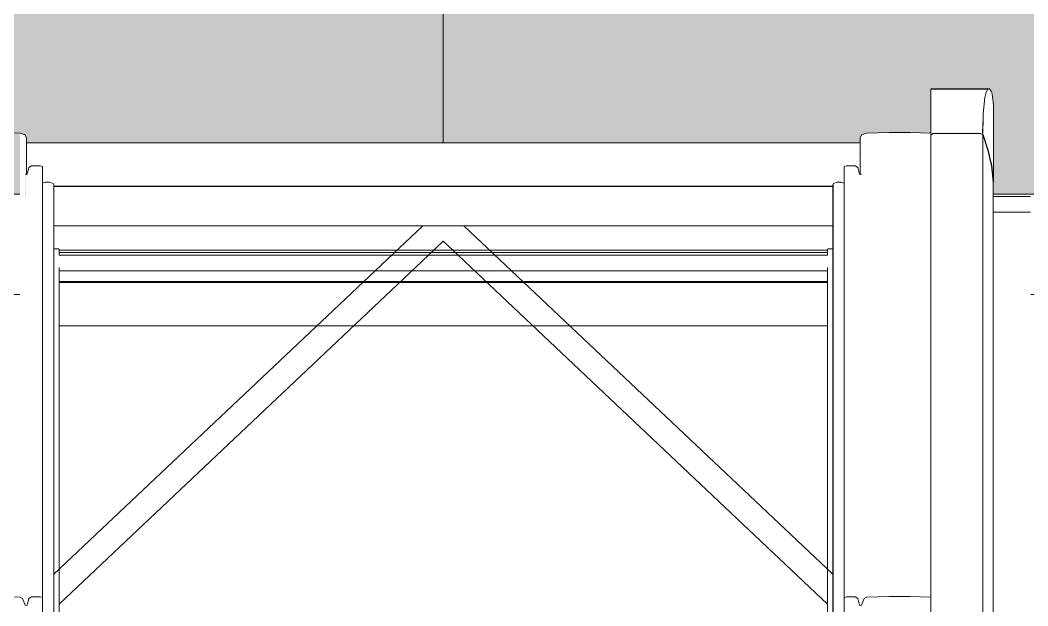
# Model space of a CAD drawing. Header units: metres. Extents: x -3 to 171, y -23 to 41.
# Drawn here: x 13.374 to 14.154, y -2.516 to -2.063 of the extents above; entities that cross this region are included whole.
import ezdxf

# ---------------------------------------------------------------- set-up
doc = ezdxf.new("R2010")
doc.units = ezdxf.units.M
doc.header["$MEASUREMENT"] = 0
doc.set_wipeout_variables(frame=1)
doc.linetypes.add('Punkt 1_1', pattern=[0.075, 0.025, -0.05])
doc.linetypes.add('Wipeout_Contour', pattern=[1, 0, -1])
for name, color, linetype in [('6._Dach PP STG1_1_325 Dachfenster', 7, 'Continuous'), ('6._Dach PP STG1_1_330 Dachaufbau', 7, 'Continuous'), ('6._Dach PP STG1_1_950 Polierplan Bemaßung', 7, 'Continuous')]:
    doc.layers.add(name, color=color, linetype=linetype)

msp = doc.modelspace()

# ---------------------------------------------------------------- hatches: boundary and pattern name
at = {"layer": '6._Dach PP STG1_1_330 Dachaufbau', "linetype": 'Continuous', "lineweight": 0, "true_color": 0x000000}
h = msp.add_hatch(color=18, dxfattribs=at)
h.paths.add_polyline_path([(18.84003, -4.5), (18.83988, -4.54333), (18.83969, -4.6), (18.97043, -4.6), (18.98599, 0.07), (17.955, 0.07), (17.955, -0.77152), (16.205, -0.77152), (16.205, 0.07), (15.195, 0.07), (15.195, -0.4), (15.505, -0.4), (15.505, -0.73528), (12.655, -0.73528), (12.655, -4.5)])
h.paths.add_polyline_path([(17.93, -3.79873), (16.23, -3.79873), (16.23, -2.1975), (17.93, -2.1975)], flags=0)
h.paths.add_polyline_path([(14.99185, -2.1975), (14.99185, -3.79873), (13.29185, -3.79873), (13.29185, -2.1975)], flags=0)

# ---------------------------------------------------------------- linework, layer by layer
at = {"layer": '6._Dach PP STG1_1_325 Dachfenster', "color": 7, "linetype": 'Continuous', "lineweight": 13, "ltscale": 1000}
msp.add_line((13.70185, -1.28276), (13.70185, -3.21337), dxfattribs=at)
at = {"layer": '6._Dach PP STG1_1_325 Dachfenster', "color": 7, "linetype": 'Continuous', "lineweight": 13, "ltscale": 1000, "true_color": 0xf4f4f4, "flags": 128}
for points in [[(13.99915, -2.31926), (13.40455, -2.31926)], [(13.40455, -2.3636), (13.99915, -2.3636)]]:
    msp.add_lwpolyline(points, dxfattribs=at)
at = {"layer": '6._Dach PP STG1_1_950 Polierplan Bemaßung', "color": 3, "linetype": 'Punkt 1_1', "lineweight": 0, "ltscale": 1000}
msp.add_line((2.05285, -2.1975), (22.9775, -2.1975), dxfattribs=at)

# ---------------------------------------------------------------- next in the draw order: wipeouts: each hides what was drawn before it
at = {"color": 254, "linetype": 'Wipeout_Contour', "lineweight": 0, "ltscale": 54.605026}
msp.add_wipeout([(13.38975, -2.50919), (13.38975, -2.69331), (13.39165, -2.69331), (13.39165, -2.50968)], dxfattribs=at).dxf.layer = '6._Dach PP STG1_1_325 Dachfenster'
at = {"color": 254, "linetype": 'Wipeout_Contour', "lineweight": 0, "ltscale": 57.04864}
msp.add_wipeout([(14.01205, -2.50968), (14.01205, -2.69331), (14.01395, -2.69331), (14.01395, -2.50919)], dxfattribs=at).dxf.layer = '6._Dach PP STG1_1_325 Dachfenster'
at = {"color": 254, "linetype": 'Wipeout_Contour', "lineweight": 0, "ltscale": 54.562535}
msp.add_wipeout([(13.37895, -2.51591), (13.37895, -2.69331), (13.37975, -2.69331), (13.37975, -2.51562)], dxfattribs=at).dxf.layer = '6._Dach PP STG1_1_325 Dachfenster'
at = {"color": 254, "linetype": 'Wipeout_Contour', "lineweight": 0, "ltscale": 57.095247}
msp.add_wipeout([(14.02395, -2.51562), (14.02395, -2.69331), (14.02475, -2.69331), (14.02475, -2.51591)], dxfattribs=at).dxf.layer = '6._Dach PP STG1_1_325 Dachfenster'
at = {"color": 254, "linetype": 'Wipeout_Contour', "lineweight": 0, "ltscale": 57.309891}
msp.add_wipeout([(13.29185, -2.22224), (14.99185, -2.22224), (14.99185, -2.1975), (13.29185, -2.1975)], dxfattribs=at).dxf.layer = '6._Dach PP STG1_1_330 Dachaufbau'
at = {"color": 254, "linetype": 'Wipeout_Contour', "lineweight": 0, "ltscale": 57.345708}
msp.add_wipeout([(13.29185, -2.27528), (14.99185, -2.27528), (14.99185, -2.2576), (13.29185, -2.2576)], dxfattribs=at).dxf.layer = '6._Dach PP STG1_1_330 Dachaufbau'

# ---------------------------------------------------------------- next in the draw order: linework, layer by layer
at = {"layer": '6._Dach PP STG1_1_325 Dachfenster', "color": 7, "linetype": 'Continuous', "lineweight": 13, "ltscale": 1000, "true_color": 0xf4f4f4, "flags": 128}
msp.add_lwpolyline([(14.12735, -2.19932), (14.15635, -2.19932)], dxfattribs=at)
at = {"layer": '6._Dach PP STG1_1_330 Dachaufbau', "color": 7, "linetype": 'Continuous', "lineweight": 18, "ltscale": 1000, "flags": 128}
for points in [[(14.99185, -2.1975), (13.29185, -2.1975)], [(13.29185, -2.27528), (14.99185, -2.27528)]]:
    msp.add_lwpolyline(points, dxfattribs=at)

# ---------------------------------------------------------------- next in the draw order: wipeouts: each hides what was drawn before it
at = {"color": 254, "linetype": 'Wipeout_Contour', "lineweight": 0, "ltscale": 83.326592}
msp.add_wipeout([(14.00335, -2.21235), (13.40035, -2.21235), (13.40035, -2.2132), (13.40045, -2.21425), (14.00325, -2.21425), (14.00325, -2.21347)], dxfattribs=at).dxf.layer = '6._Dach PP STG1_1_325 Dachfenster'
at = {"color": 254, "linetype": 'Wipeout_Contour', "lineweight": 0, "ltscale": 54.557332}
msp.add_wipeout([(13.37615, -2.51053), (13.37615, -2.69331), (13.37815, -2.69331), (13.37815, -2.51569)], dxfattribs=at).dxf.layer = '6._Dach PP STG1_1_325 Dachfenster'
at = {"color": 254, "linetype": 'Wipeout_Contour', "lineweight": 0, "ltscale": 57.098329}
msp.add_wipeout([(14.02475, -2.51591), (14.02475, -2.69331), (14.02555, -2.69331), (14.02555, -2.51569)], dxfattribs=at).dxf.layer = '6._Dach PP STG1_1_325 Dachfenster'
at = {"color": 254, "linetype": 'Wipeout_Contour', "lineweight": 0, "ltscale": 57.328997}
msp.add_wipeout([(13.29185, -2.2576), (14.99185, -2.2576), (14.99185, -2.22224), (13.29185, -2.22224)], dxfattribs=at).dxf.layer = '6._Dach PP STG1_1_330 Dachaufbau'

# ---------------------------------------------------------------- next in the draw order: wipeouts: each hides what was drawn before it
at = {"color": 254, "linetype": 'Wipeout_Contour', "lineweight": 0, "ltscale": 55.55074}
msp.add_wipeout([(13.40035, -2.20216), (14.00335, -2.20216), (14.00335, -2.19156), (13.40035, -2.19156)], dxfattribs=at).dxf.layer = '6._Dach PP STG1_1_325 Dachfenster'
at = {"color": 254, "linetype": 'Wipeout_Contour', "lineweight": 0, "ltscale": 55.565899}
msp.add_wipeout([(14.00325, -2.21934), (13.40045, -2.21934), (13.40045, -2.2221), (14.00325, -2.2221)], dxfattribs=at).dxf.layer = '6._Dach PP STG1_1_325 Dachfenster'
at = {"color": 254, "linetype": 'Wipeout_Contour', "lineweight": 0, "ltscale": 131.833196}
msp.add_wipeout([(14.12735, -2.22338), (14.12735, -2.75824), (14.12755, -2.76012), (14.12815, -2.76329), (14.12945, -2.77719), (14.12945, -2.79316), (14.12948, -2.84047), (14.14185, -2.84047), (14.14185, -2.22338)], dxfattribs=at).dxf.layer = '6._Dach PP STG1_1_325 Dachfenster'
at = {"color": 254, "linetype": 'Wipeout_Contour', "lineweight": 0, "ltscale": 57.106828}
msp.add_wipeout([(14.02555, -2.51569), (14.02555, -2.69331), (14.02755, -2.69331), (14.02755, -2.51053)], dxfattribs=at).dxf.layer = '6._Dach PP STG1_1_325 Dachfenster'
at = {"color": 254, "linetype": 'Wipeout_Contour', "lineweight": 0, "ltscale": 54.559364}
msp.add_wipeout([(13.37815, -2.51569), (13.37815, -2.69331), (13.37895, -2.69331), (13.37895, -2.51591)], dxfattribs=at).dxf.layer = '6._Dach PP STG1_1_325 Dachfenster'

# ---------------------------------------------------------------- next in the draw order: wipeouts: each hides what was drawn before it
at = {"color": 254, "linetype": 'Wipeout_Contour', "lineweight": 0, "ltscale": 72.007707}
msp.add_wipeout([(14.12735, -2.21296), (14.12735, -2.22338), (14.14185, -2.22338), (14.14185, -2.21147), (14.12735, -2.21148)], dxfattribs=at).dxf.layer = '6._Dach PP STG1_1_325 Dachfenster'
at = {"color": 254, "linetype": 'Wipeout_Contour', "lineweight": 0, "ltscale": 55.562609}
msp.add_wipeout([(13.40045, -2.21531), (13.40045, -2.21595), (14.00325, -2.21595), (14.00325, -2.21531)], dxfattribs=at).dxf.layer = '6._Dach PP STG1_1_325 Dachfenster'
at = {"color": 254, "linetype": 'Wipeout_Contour', "lineweight": 0, "ltscale": 54.569706}
msp.add_wipeout([(13.37975, -2.51562), (13.37975, -2.69331), (13.38105, -2.69331), (13.38105, -2.51046)], dxfattribs=at).dxf.layer = '6._Dach PP STG1_1_325 Dachfenster'
at = {"color": 254, "linetype": 'Wipeout_Contour', "lineweight": 0, "ltscale": 57.094332}
msp.add_wipeout([(14.02265, -2.51046), (14.02265, -2.69331), (14.02395, -2.69331), (14.02395, -2.51562)], dxfattribs=at).dxf.layer = '6._Dach PP STG1_1_325 Dachfenster'

# ---------------------------------------------------------------- next in the draw order: wipeouts: each hides what was drawn before it
at = {"color": 254, "linetype": 'Wipeout_Contour', "lineweight": 0, "ltscale": 55.56207}
msp.add_wipeout([(13.40045, -2.21425), (13.40045, -2.21531), (14.00325, -2.21531), (14.00325, -2.21425)], dxfattribs=at).dxf.layer = '6._Dach PP STG1_1_325 Dachfenster'
at = {"color": 254, "linetype": 'Wipeout_Contour', "lineweight": 0, "ltscale": 128.122703}
msp.add_wipeout([(14.14185, -2.22338), (14.14185, -2.84047), (14.15423, -2.84047), (14.15425, -2.79316), (14.15425, -2.77719), (14.15555, -2.76329), (14.15615, -2.76014), (14.15635, -2.75824), (14.15635, -2.22338)], dxfattribs=at).dxf.layer = '6._Dach PP STG1_1_325 Dachfenster'
at = {"color": 254, "linetype": 'Wipeout_Contour', "lineweight": 0, "ltscale": 54.545108}
msp.add_wipeout([(13.37435, -2.50947), (13.37435, -2.69331), (13.37615, -2.69331), (13.37615, -2.51053)], dxfattribs=at).dxf.layer = '6._Dach PP STG1_1_325 Dachfenster'
at = {"color": 254, "linetype": 'Wipeout_Contour', "lineweight": 0, "ltscale": 54.572037}
msp.add_wipeout([(13.38105, -2.51046), (13.38105, -2.69331), (13.38315, -2.69331), (13.38315, -2.50919)], dxfattribs=at).dxf.layer = '6._Dach PP STG1_1_325 Dachfenster'
at = {"color": 254, "linetype": 'Wipeout_Contour', "lineweight": 0, "ltscale": 57.083255}
msp.add_wipeout([(14.02055, -2.50919), (14.02055, -2.69331), (14.02265, -2.69331), (14.02265, -2.51046)], dxfattribs=at).dxf.layer = '6._Dach PP STG1_1_325 Dachfenster'
at = {"color": 254, "linetype": 'Wipeout_Contour', "lineweight": 0, "ltscale": 57.109992}
msp.add_wipeout([(14.02755, -2.51053), (14.02755, -2.69331), (14.02935, -2.69331), (14.02935, -2.50947)], dxfattribs=at).dxf.layer = '6._Dach PP STG1_1_325 Dachfenster'

# ---------------------------------------------------------------- next in the draw order: wipeouts: each hides what was drawn before it
at = {"color": 254, "linetype": 'Wipeout_Contour', "lineweight": 0, "ltscale": 55.558407}
msp.add_wipeout([(13.40035, -2.2115), (14.00335, -2.2115), (14.00335, -2.20648), (13.40035, -2.20648)], dxfattribs=at).dxf.layer = '6._Dach PP STG1_1_325 Dachfenster'
at = {"color": 254, "linetype": 'Wipeout_Contour', "lineweight": 0, "ltscale": 71.102091}
msp.add_wipeout([(14.15635, -2.21148), (14.14185, -2.21147), (14.14185, -2.22338), (14.15635, -2.22338), (14.15635, -2.21296)], dxfattribs=at).dxf.layer = '6._Dach PP STG1_1_325 Dachfenster'
at = {"color": 254, "linetype": 'Wipeout_Contour', "lineweight": 0, "ltscale": 55.564149}
msp.add_wipeout([(13.40045, -2.21666), (13.40045, -2.21934), (14.00325, -2.21934), (14.00325, -2.21666)], dxfattribs=at).dxf.layer = '6._Dach PP STG1_1_325 Dachfenster'
at = {"color": 254, "linetype": 'Wipeout_Contour', "lineweight": 0, "ltscale": 54.587891}
msp.add_wipeout([(13.38975, -2.50919), (13.38315, -2.50919), (13.38315, -2.69331), (13.38975, -2.69331)], dxfattribs=at).dxf.layer = '6._Dach PP STG1_1_325 Dachfenster'
at = {"color": 254, "linetype": 'Wipeout_Contour', "lineweight": 0, "ltscale": 57.064933}
msp.add_wipeout([(14.01395, -2.69331), (14.02055, -2.69331), (14.02055, -2.50919), (14.01395, -2.50919)], dxfattribs=at).dxf.layer = '6._Dach PP STG1_1_325 Dachfenster'
at = {"color": 254, "linetype": 'Wipeout_Contour', "lineweight": 0, "ltscale": 57.14765}
msp.add_wipeout([(14.02935, -2.50947), (14.02935, -2.69331), (14.04695, -2.69331), (14.04695, -2.50891)], dxfattribs=at).dxf.layer = '6._Dach PP STG1_1_325 Dachfenster'

# ---------------------------------------------------------------- next in the draw order: wipeouts: each hides what was drawn before it
at = {"color": 254, "linetype": 'Wipeout_Contour', "lineweight": 0, "ltscale": 54.420881}
msp.add_wipeout([(13.38975, -2.1755), (13.38975, -2.50919), (13.39165, -2.50968), (13.39165, -2.176)], dxfattribs=at).dxf.layer = '6._Dach PP STG1_1_325 Dachfenster'
at = {"color": 254, "linetype": 'Wipeout_Contour', "lineweight": 0, "ltscale": 56.872592}
msp.add_wipeout([(14.01205, -2.176), (14.01205, -2.50968), (14.01395, -2.50919), (14.01395, -2.1755)], dxfattribs=at).dxf.layer = '6._Dach PP STG1_1_325 Dachfenster'
at = {"color": 254, "linetype": 'Wipeout_Contour', "lineweight": 0, "ltscale": 54.380833}
msp.add_wipeout([(13.37895, -2.18222), (13.37895, -2.51591), (13.37975, -2.51562), (13.37975, -2.18194)], dxfattribs=at).dxf.layer = '6._Dach PP STG1_1_325 Dachfenster'
at = {"color": 254, "linetype": 'Wipeout_Contour', "lineweight": 0, "ltscale": 56.921578}
msp.add_wipeout([(14.02475, -2.18222), (14.02395, -2.18194), (14.02395, -2.51562), (14.02475, -2.51591)], dxfattribs=at).dxf.layer = '6._Dach PP STG1_1_325 Dachfenster'
at = {"color": 254, "linetype": 'Wipeout_Contour', "lineweight": 0, "ltscale": 55.555417}
msp.add_wipeout([(13.40035, -2.20216), (13.40035, -2.20648), (14.00335, -2.20648), (14.00335, -2.20216)], dxfattribs=at).dxf.layer = '6._Dach PP STG1_1_325 Dachfenster'
at = {"color": 254, "linetype": 'Wipeout_Contour', "lineweight": 0, "ltscale": 55.563041}
msp.add_wipeout([(13.40045, -2.21595), (13.40045, -2.21666), (14.00325, -2.21666), (14.00325, -2.21595)], dxfattribs=at).dxf.layer = '6._Dach PP STG1_1_325 Dachfenster'
at = {"color": 254, "linetype": 'Wipeout_Contour', "lineweight": 0, "ltscale": 57.21352}
msp.add_wipeout([(14.04695, -2.50891), (14.04695, -2.69331), (14.06315, -2.69331), (14.06315, -2.50891)], dxfattribs=at).dxf.layer = '6._Dach PP STG1_1_325 Dachfenster'

# ---------------------------------------------------------------- next in the draw order: wipeouts: each hides what was drawn before it
at = {"color": 254, "linetype": 'Wipeout_Contour', "lineweight": 0, "ltscale": 54.36954}
msp.add_wipeout([(13.37615, -2.51053), (13.37815, -2.51569), (13.37815, -2.18197), (13.37615, -2.17681)], dxfattribs=at).dxf.layer = '6._Dach PP STG1_1_325 Dachfenster'
at = {"color": 254, "linetype": 'Wipeout_Contour', "lineweight": 0, "ltscale": 56.927346}
msp.add_wipeout([(14.02755, -2.17681), (14.02555, -2.18197), (14.02555, -2.51569), (14.02755, -2.51053)], dxfattribs=at).dxf.layer = '6._Dach PP STG1_1_325 Dachfenster'
at = {"color": 254, "linetype": 'Wipeout_Contour', "lineweight": 0, "ltscale": 55.560236}
msp.add_wipeout([(13.40035, -2.21235), (14.00335, -2.21235), (14.00335, -2.2115), (13.40035, -2.2115)], dxfattribs=at).dxf.layer = '6._Dach PP STG1_1_325 Dachfenster'
at = {"color": 254, "linetype": 'Wipeout_Contour', "lineweight": 0, "ltscale": 71.207493}
msp.add_wipeout([(14.06315, -2.69331), (14.07905, -2.69331), (14.07905, -2.67954), (14.07905, -2.50942), (14.06315, -2.50891)], dxfattribs=at).dxf.layer = '6._Dach PP STG1_1_325 Dachfenster'

# ---------------------------------------------------------------- next in the draw order: wipeouts: each hides what was drawn before it
at = {"color": 254, "linetype": 'Wipeout_Contour', "lineweight": 0, "ltscale": 57.101636}
msp.add_wipeout([(14.06315, -2.50891), (14.07905, -2.50942), (14.07905, -2.1757), (14.06315, -2.17519)], dxfattribs=at).dxf.layer = '6._Dach PP STG1_1_325 Dachfenster'
at = {"color": 254, "linetype": 'Wipeout_Contour', "lineweight": 0, "ltscale": 68.109606}
msp.add_wipeout([(13.37825, -2.182), (13.37815, -2.51569), (13.37895, -2.51591), (13.37895, -2.18222), (13.37825, -2.18204)], dxfattribs=at).dxf.layer = '6._Dach PP STG1_1_325 Dachfenster'
at = {"color": 254, "linetype": 'Wipeout_Contour', "lineweight": 0, "ltscale": 56.924754}
msp.add_wipeout([(14.02475, -2.18222), (14.02475, -2.51591), (14.02555, -2.51569), (14.02555, -2.18197)], dxfattribs=at).dxf.layer = '6._Dach PP STG1_1_325 Dachfenster'

# ---------------------------------------------------------------- next in the draw order: wipeouts: each hides what was drawn before it
at = {"color": 254, "linetype": 'Wipeout_Contour', "lineweight": 0, "ltscale": 54.381947}
msp.add_wipeout([(13.37975, -2.18194), (13.37975, -2.51562), (13.38105, -2.51046), (13.38105, -2.17678)], dxfattribs=at).dxf.layer = '6._Dach PP STG1_1_325 Dachfenster'
at = {"color": 254, "linetype": 'Wipeout_Contour', "lineweight": 0, "ltscale": 56.914834}
msp.add_wipeout([(14.02395, -2.18194), (14.02265, -2.17678), (14.02265, -2.51046), (14.02395, -2.51562)], dxfattribs=at).dxf.layer = '6._Dach PP STG1_1_325 Dachfenster'

# ---------------------------------------------------------------- next in the draw order: linework, layer by layer
at = {"layer": '6._Dach PP STG1_1_325 Dachfenster', "color": 7, "linetype": 'Continuous', "lineweight": 13, "ltscale": 1000, "flags": 128}
for points in [[(13.37895, -2.51591), (13.37815, -2.51569)], [(13.37975, -2.51562), (13.37895, -2.51591)], [(14.02395, -2.51562), (14.02475, -2.51591)], [(14.02475, -2.51591), (14.02555, -2.51569)]]:
    msp.add_lwpolyline(points, dxfattribs=at)

# ---------------------------------------------------------------- next in the draw order: wipeouts: each hides what was drawn before it
at = {"color": 254, "linetype": 'Wipeout_Contour', "lineweight": 0, "ltscale": 54.360598}
msp.add_wipeout([(13.37435, -2.50947), (13.37615, -2.51053), (13.37615, -2.17681), (13.37435, -2.17575)], dxfattribs=at).dxf.layer = '6._Dach PP STG1_1_325 Dachfenster'
at = {"color": 254, "linetype": 'Wipeout_Contour', "lineweight": 0, "ltscale": 54.387367}
msp.add_wipeout([(13.38105, -2.17678), (13.38105, -2.51046), (13.38315, -2.50919), (13.38315, -2.1755)], dxfattribs=at).dxf.layer = '6._Dach PP STG1_1_325 Dachfenster'
at = {"color": 254, "linetype": 'Wipeout_Contour', "lineweight": 0, "ltscale": 56.889354}
msp.add_wipeout([(14.01395, -2.1755), (14.01395, -2.50919), (14.02055, -2.50919), (14.02055, -2.1755)], dxfattribs=at).dxf.layer = '6._Dach PP STG1_1_325 Dachfenster'
at = {"color": 254, "linetype": 'Wipeout_Contour', "lineweight": 0, "ltscale": 56.933723}
msp.add_wipeout([(14.02755, -2.51053), (14.02935, -2.50947), (14.02935, -2.17575), (14.02755, -2.17681)], dxfattribs=at).dxf.layer = '6._Dach PP STG1_1_325 Dachfenster'

# ---------------------------------------------------------------- next in the draw order: linework, layer by layer
at = {"layer": '6._Dach PP STG1_1_325 Dachfenster', "color": 7, "linetype": 'Continuous', "lineweight": 13, "ltscale": 1000, "flags": 128}
for points in [[(13.37435, -2.50947), (13.35675, -2.50891), (13.34055, -2.50891), (13.32465, -2.50942)], [(13.37615, -2.51053), (13.37435, -2.50947)], [(13.37815, -2.51569), (13.37615, -2.51053)]]:
    msp.add_lwpolyline(points, dxfattribs=at)

# ---------------------------------------------------------------- next in the draw order: wipeouts: each hides what was drawn before it
at = {"color": 254, "linetype": 'Wipeout_Contour', "lineweight": 0, "ltscale": 40.467286}
msp.add_wipeout([(13.37815, -2.1819), (13.37895, -2.18222), (13.37915, -2.15426)], dxfattribs=at).dxf.layer = '6._Dach PP STG1_1_325 Dachfenster'
at = {"color": 254, "linetype": 'Wipeout_Contour', "lineweight": 0, "ltscale": 54.404454}
msp.add_wipeout([(13.38975, -2.1755), (13.38315, -2.1755), (13.38315, -2.50919), (13.38975, -2.50919)], dxfattribs=at).dxf.layer = '6._Dach PP STG1_1_325 Dachfenster'
at = {"color": 254, "linetype": 'Wipeout_Contour', "lineweight": 0, "ltscale": 56.906653}
msp.add_wipeout([(14.02055, -2.50919), (14.02265, -2.51046), (14.02265, -2.17678), (14.02055, -2.1755)], dxfattribs=at).dxf.layer = '6._Dach PP STG1_1_325 Dachfenster'
at = {"color": 254, "linetype": 'Wipeout_Contour', "lineweight": 0, "ltscale": 56.971724}
msp.add_wipeout([(14.02935, -2.17575), (14.02935, -2.50947), (14.04695, -2.50891), (14.04695, -2.17519)], dxfattribs=at).dxf.layer = '6._Dach PP STG1_1_325 Dachfenster'

# ---------------------------------------------------------------- next in the draw order: linework, layer by layer
at = {"layer": '6._Dach PP STG1_1_325 Dachfenster', "color": 7, "linetype": 'Continuous', "lineweight": 13, "ltscale": 1000, "flags": 128}
for points in [[(13.38105, -2.51046), (13.37975, -2.51562)], [(13.38315, -2.50919), (13.38105, -2.51046)], [(14.02055, -2.50919), (14.02265, -2.51046)], [(14.02265, -2.51046), (14.02395, -2.51562)], [(14.02555, -2.51569), (14.02755, -2.51053)], [(14.02755, -2.51053), (14.02935, -2.50947)]]:
    msp.add_lwpolyline(points, dxfattribs=at)

# ---------------------------------------------------------------- next in the draw order: wipeouts: each hides what was drawn before it
at = {"color": 254, "linetype": 'Wipeout_Contour', "lineweight": 0, "ltscale": 53.891909}
msp.add_wipeout([(13.37615, -2.17681), (13.37815, -2.1819), (13.37915, -2.15426), (13.37815, -2.1515)], dxfattribs=at).dxf.layer = '6._Dach PP STG1_1_325 Dachfenster'
at = {"color": 254, "linetype": 'Wipeout_Contour', "lineweight": 0, "ltscale": 43.17475}
msp.add_wipeout([(14.02455, -2.18215), (14.02545, -2.18204), (14.02455, -2.15426)], dxfattribs=at).dxf.layer = '6._Dach PP STG1_1_325 Dachfenster'
at = {"color": 254, "linetype": 'Wipeout_Contour', "lineweight": 0, "ltscale": 57.038283}
msp.add_wipeout([(14.04695, -2.50891), (14.06315, -2.50891), (14.06315, -2.17519), (14.04695, -2.17519)], dxfattribs=at).dxf.layer = '6._Dach PP STG1_1_325 Dachfenster'

# ---------------------------------------------------------------- next in the draw order: wipeouts: each hides what was drawn before it
at = {"color": 254, "linetype": 'Wipeout_Contour', "lineweight": 0, "ltscale": 40.771446}
msp.add_wipeout([(13.37435, -2.17575), (13.37615, -2.17681), (13.37815, -2.1515)], dxfattribs=at).dxf.layer = '6._Dach PP STG1_1_325 Dachfenster'
at = {"color": 254, "linetype": 'Wipeout_Contour', "lineweight": 0, "ltscale": 57.114489}
msp.add_wipeout([(14.02455, -2.15426), (14.02555, -2.1819), (14.02755, -2.17681), (14.02556, -2.15159)], dxfattribs=at).dxf.layer = '6._Dach PP STG1_1_325 Dachfenster'

# ---------------------------------------------------------------- next in the draw order: wipeouts: each hides what was drawn before it
at = {"color": 254, "linetype": 'Wipeout_Contour', "lineweight": 0, "ltscale": 41.089746}
msp.add_wipeout([(13.37435, -2.15044), (13.37435, -2.17575), (13.37815, -2.1515)], dxfattribs=at).dxf.layer = '6._Dach PP STG1_1_325 Dachfenster'
at = {"color": 254, "linetype": 'Wipeout_Contour', "lineweight": 0, "ltscale": 42.655578}
msp.add_wipeout([(14.02555, -2.1515), (14.02755, -2.17681), (14.02935, -2.17575)], dxfattribs=at).dxf.layer = '6._Dach PP STG1_1_325 Dachfenster'

# ---------------------------------------------------------------- next in the draw order: linework, layer by layer
at = {"layer": '6._Dach PP STG1_1_325 Dachfenster', "color": 7, "linetype": 'Continuous', "lineweight": 13, "ltscale": 1000, "flags": 128}
msp.add_lwpolyline([(13.37815, -2.1515), (13.37435, -2.15044), (13.35675, -2.14987), (13.34055, -2.14987), (13.32465, -2.15039)], dxfattribs=at)

# ---------------------------------------------------------------- next in the draw order: wipeouts: each hides what was drawn before it
at = {"color": 254, "linetype": 'Wipeout_Contour', "lineweight": 0, "ltscale": 42.043318}
msp.add_wipeout([(14.02555, -2.1515), (14.02935, -2.17575), (14.02935, -2.15044)], dxfattribs=at).dxf.layer = '6._Dach PP STG1_1_325 Dachfenster'

# ---------------------------------------------------------------- next in the draw order: wipeouts: each hides what was drawn before it
at = {"color": 254, "linetype": 'Wipeout_Contour', "lineweight": 0, "ltscale": 56.849141}
msp.add_wipeout([(14.02935, -2.17575), (14.04695, -2.17519), (14.04695, -2.14987), (14.02935, -2.15044)], dxfattribs=at).dxf.layer = '6._Dach PP STG1_1_325 Dachfenster'
at = {"color": 254, "linetype": 'Wipeout_Contour', "lineweight": 0, "ltscale": 41.395188}
msp.add_wipeout([(14.02455, -2.15783), (13.37915, -2.15783), (14.02455, -2.1579)], dxfattribs=at).dxf.layer = '6._Dach PP STG1_1_325 Dachfenster'

# ---------------------------------------------------------------- next in the draw order: wipeouts: each hides what was drawn before it
at = {"color": 254, "linetype": 'Wipeout_Contour', "lineweight": 0, "ltscale": 56.91743}
msp.add_wipeout([(14.06315, -2.14987), (14.04695, -2.14987), (14.04695, -2.17519), (14.06315, -2.17519)], dxfattribs=at).dxf.layer = '6._Dach PP STG1_1_325 Dachfenster'
at = {"color": 254, "linetype": 'Wipeout_Contour', "lineweight": 0, "ltscale": 55.53045}
msp.add_wipeout([(13.37915, -2.1579), (13.37915, -2.16985), (14.02455, -2.16985), (14.02455, -2.1579)], dxfattribs=at).dxf.layer = '6._Dach PP STG1_1_325 Dachfenster'

# ---------------------------------------------------------------- next in the draw order: linework, layer by layer
at = {"layer": '6._Dach PP STG1_1_325 Dachfenster', "color": 7, "linetype": 'Continuous', "lineweight": 13, "ltscale": 1000, "flags": 128}
for points in [[(13.37915, -2.15426), (13.37815, -2.1515)], [(14.02455, -2.15426), (14.02555, -2.1515)], [(13.37915, -2.15783), (14.02455, -2.15783)]]:
    msp.add_lwpolyline(points, dxfattribs=at)

# ---------------------------------------------------------------- next in the draw order: wipeouts: each hides what was drawn before it
at = {"color": 254, "linetype": 'Wipeout_Contour', "lineweight": 0, "ltscale": 56.979864}
msp.add_wipeout([(14.06315, -2.17519), (14.07905, -2.1757), (14.07905, -2.15039), (14.06315, -2.14987)], dxfattribs=at).dxf.layer = '6._Dach PP STG1_1_325 Dachfenster'
at = {"color": 254, "linetype": 'Wipeout_Contour', "lineweight": 0, "ltscale": 222.153629}
msp.add_wipeout([(14.02455, -2.16985), (13.37915, -2.16985), (13.37915, -2.18215), (13.37975, -2.18194), (13.38105, -2.17678), (13.38315, -2.1755), (13.38975, -2.1755), (13.39165, -2.176), (13.39165, -2.18441), (14.01205, -2.18441), (14.01205, -2.176), (14.01395, -2.1755), (14.02055, -2.1755), (14.02265, -2.17678), (14.02395, -2.18194), (14.02455, -2.18215)], dxfattribs=at).dxf.layer = '6._Dach PP STG1_1_325 Dachfenster'

# ---------------------------------------------------------------- next in the draw order: linework, layer by layer
at = {"layer": '6._Dach PP STG1_1_325 Dachfenster', "color": 7, "linetype": 'Continuous', "lineweight": 13, "ltscale": 1000, "flags": 128}
for points in [[(13.37915, -2.18215), (13.37915, -2.15426)], [(14.02455, -2.18215), (14.02455, -2.15426)], [(13.38105, -2.17678), (13.38315, -2.1755)], [(13.38315, -2.1755), (13.38975, -2.1755), (13.39165, -2.176)], [(14.01205, -2.176), (14.01395, -2.1755), (14.02055, -2.1755)], [(14.02055, -2.1755), (14.02265, -2.17678)], [(13.37825, -2.18204), (13.37895, -2.18222)], [(13.37895, -2.18222), (13.37975, -2.18194)], [(13.37975, -2.18194), (13.38105, -2.17678)], [(14.02265, -2.17678), (14.02395, -2.18194)], [(14.02395, -2.18194), (14.02475, -2.18222)], [(14.02475, -2.18222), (14.02545, -2.18204)]]:
    msp.add_lwpolyline(points, dxfattribs=at)

# ---------------------------------------------------------------- next in the draw order: wipeouts: each hides what was drawn before it
at = {"color": 254, "linetype": 'Wipeout_Contour', "lineweight": 0, "ltscale": 168.85991}
msp.add_wipeout([(14.07905, -2.15046), (14.07905, -2.15186), (14.08075, -2.15061), (14.11755, -2.15061), (14.11935, -2.15157), (14.12335, -2.16352), (14.12605, -2.17569), (14.12735, -2.18793), (14.12625, -2.17569), (14.12355, -2.16352), (14.11955, -2.15157), (14.11913, -2.15046)], dxfattribs=at).dxf.layer = '6._Dach PP STG1_1_325 Dachfenster'
at = {"color": 254, "linetype": 'Wipeout_Contour', "lineweight": 0, "ltscale": 194.568205}
msp.add_wipeout([(13.39165, -2.18441), (13.39165, -2.18898), (13.39405, -2.18816), (13.39715, -2.18823), (13.39995, -2.18936), (13.40045, -2.19021), (13.40045, -2.19134), (14.00325, -2.19134), (14.00325, -2.19021), (14.00375, -2.18936), (14.00655, -2.18823), (14.00965, -2.18816), (14.01205, -2.18898), (14.01205, -2.18441)], dxfattribs=at).dxf.layer = '6._Dach PP STG1_1_325 Dachfenster'

# ---------------------------------------------------------------- next in the draw order: wipeouts: each hides what was drawn before it
at = {"color": 254, "linetype": 'Wipeout_Contour', "lineweight": 0, "ltscale": 85.369702}
msp.add_wipeout([(14.12355, -2.16352), (14.12625, -2.17569), (14.12625, -2.11886), (14.12586, -2.11774), (14.12455, -2.11589), (14.12355, -2.11619)], dxfattribs=at).dxf.layer = '6._Dach PP STG1_1_325 Dachfenster'
at = {"color": 254, "linetype": 'Wipeout_Contour', "lineweight": 0, "ltscale": 54.529072}
msp.add_wipeout([(13.39715, -2.69331), (13.39995, -2.69331), (13.39995, -2.18936), (13.39715, -2.18823)], dxfattribs=at).dxf.layer = '6._Dach PP STG1_1_325 Dachfenster'
at = {"color": 254, "linetype": 'Wipeout_Contour', "lineweight": 0, "ltscale": 100.533616}
msp.add_wipeout([(14.00325, -2.21347), (14.00325, -2.69331), (14.00375, -2.69331), (14.00375, -2.18936), (14.00325, -2.19021), (14.00325, -2.19134), (14.00335, -2.2132)], dxfattribs=at).dxf.layer = '6._Dach PP STG1_1_325 Dachfenster'

# ---------------------------------------------------------------- next in the draw order: wipeouts: each hides what was drawn before it
at = {"color": 254, "linetype": 'Wipeout_Contour', "lineweight": 0, "ltscale": 100.458275}
msp.add_wipeout([(14.11955, -2.13852), (14.11955, -2.15157), (14.12355, -2.16352), (14.12355, -2.11619), (14.12185, -2.11859), (14.12089, -2.1228), (14.11968, -2.13533)], dxfattribs=at).dxf.layer = '6._Dach PP STG1_1_325 Dachfenster'
at = {"color": 254, "linetype": 'Wipeout_Contour', "lineweight": 0, "ltscale": 80.767122}
msp.add_wipeout([(13.39995, -2.18936), (13.39995, -2.69331), (13.40045, -2.69331), (13.40045, -2.21347), (13.40035, -2.19134), (13.40045, -2.19021)], dxfattribs=at).dxf.layer = '6._Dach PP STG1_1_325 Dachfenster'
at = {"color": 254, "linetype": 'Wipeout_Contour', "lineweight": 0, "ltscale": 56.915374}
msp.add_wipeout([(14.00375, -2.69331), (14.00655, -2.69331), (14.00655, -2.18823), (14.00375, -2.18936)], dxfattribs=at).dxf.layer = '6._Dach PP STG1_1_325 Dachfenster'

# ---------------------------------------------------------------- next in the draw order: wipeouts: each hides what was drawn before it
at = {"color": 254, "linetype": 'Wipeout_Contour', "lineweight": 0, "ltscale": 57.102077}
msp.add_wipeout([(14.07905, -2.13533), (14.11968, -2.13533), (14.12089, -2.1228), (14.07905, -2.1228)], dxfattribs=at).dxf.layer = '6._Dach PP STG1_1_325 Dachfenster'
at = {"color": 254, "linetype": 'Wipeout_Contour', "lineweight": 0, "ltscale": 54.516977}
msp.add_wipeout([(13.39405, -2.69331), (13.39715, -2.69331), (13.39715, -2.18823), (13.39405, -2.18816)], dxfattribs=at).dxf.layer = '6._Dach PP STG1_1_325 Dachfenster'
at = {"color": 254, "linetype": 'Wipeout_Contour', "lineweight": 0, "ltscale": 56.926531}
msp.add_wipeout([(14.00655, -2.18823), (14.00655, -2.69331), (14.00965, -2.69331), (14.00965, -2.18816)], dxfattribs=at).dxf.layer = '6._Dach PP STG1_1_325 Dachfenster'

# ---------------------------------------------------------------- next in the draw order: linework, layer by layer
at = {"layer": '6._Dach PP STG1_1_325 Dachfenster', "color": 7, "linetype": 'Continuous', "lineweight": 13, "ltscale": 1000, "flags": 128}
for points in [[(13.40045, -2.19021), (13.39995, -2.18936)], [(13.40035, -2.19134), (14.00335, -2.19134)], [(13.40045, -2.19021), (13.40045, -2.19134)], [(14.00325, -2.19021), (14.00375, -2.18936)], [(14.00325, -2.19021), (14.00325, -2.19134)], [(13.40035, -2.19156), (13.40035, -2.20216), (13.40035, -2.20648), (13.40035, -2.2115), (13.40035, -2.21235), (13.40035, -2.2132)], [(14.00335, -2.2132), (14.00335, -2.21235), (14.00335, -2.2115), (14.00335, -2.20648), (14.00335, -2.20216), (14.00335, -2.19156)]]:
    msp.add_lwpolyline(points, dxfattribs=at)

# ---------------------------------------------------------------- next in the draw order: wipeouts: each hides what was drawn before it
at = {"color": 254, "linetype": 'Wipeout_Contour', "lineweight": 0, "ltscale": 57.092859}
msp.add_wipeout([(14.07905, -2.1228), (14.12089, -2.1228), (14.12185, -2.11859), (14.07905, -2.11859)], dxfattribs=at).dxf.layer = '6._Dach PP STG1_1_325 Dachfenster'
at = {"color": 254, "linetype": 'Wipeout_Contour', "lineweight": 0, "ltscale": 70.843871}
msp.add_wipeout([(14.11968, -2.13533), (14.07905, -2.13533), (14.07905, -2.15004), (14.11905, -2.15004), (14.11955, -2.13852)], dxfattribs=at).dxf.layer = '6._Dach PP STG1_1_325 Dachfenster'
at = {"color": 254, "linetype": 'Wipeout_Contour', "lineweight": 0, "ltscale": 54.506399}
msp.add_wipeout([(13.39405, -2.18816), (13.39165, -2.18898), (13.39165, -2.69331), (13.39405, -2.69331)], dxfattribs=at).dxf.layer = '6._Dach PP STG1_1_325 Dachfenster'
at = {"color": 254, "linetype": 'Wipeout_Contour', "lineweight": 0, "ltscale": 56.937673}
msp.add_wipeout([(14.01205, -2.18898), (14.00965, -2.18816), (14.00965, -2.69331), (14.01205, -2.69331)], dxfattribs=at).dxf.layer = '6._Dach PP STG1_1_325 Dachfenster'
at = {"color": 254, "linetype": 'Wipeout_Contour', "lineweight": 0, "ltscale": 41.507944}
msp.add_wipeout([(13.40045, -2.22217), (13.40045, -2.49183), (13.68598, -2.22217)], dxfattribs=at).dxf.layer = '6._Dach PP STG1_1_325 Dachfenster'

# ---------------------------------------------------------------- next in the draw order: linework, layer by layer
at = {"layer": '6._Dach PP STG1_1_325 Dachfenster', "color": 7, "linetype": 'Continuous', "lineweight": 13, "ltscale": 1000, "flags": 128}
for points in [[(13.39165, -2.176), (13.39165, -2.50968), (13.39165, -2.69331)], [(14.01205, -2.176), (14.01205, -2.50968), (14.01205, -2.69331)], [(13.39405, -2.18816), (13.39165, -2.18898)], [(13.39715, -2.18823), (13.39405, -2.18816)], [(13.39995, -2.18936), (13.39715, -2.18823)], [(14.00375, -2.18936), (14.00655, -2.18823)], [(14.00655, -2.18823), (14.00965, -2.18816)], [(14.00965, -2.18816), (14.01205, -2.18898)], [(13.39165, -2.50968), (13.38975, -2.50919), (13.38315, -2.50919)], [(14.01205, -2.50968), (14.01395, -2.50919), (14.02055, -2.50919)]]:
    msp.add_lwpolyline(points, dxfattribs=at)

# ---------------------------------------------------------------- next in the draw order: wipeouts: each hides what was drawn before it
at = {"color": 254, "linetype": 'Wipeout_Contour', "lineweight": 0, "ltscale": 42.28901}
msp.add_wipeout([(14.07905, -2.11589), (14.12326, -2.11624), (14.12455, -2.11589)], dxfattribs=at).dxf.layer = '6._Dach PP STG1_1_325 Dachfenster'
at = {"color": 254, "linetype": 'Wipeout_Contour', "lineweight": 0, "ltscale": 42.42916}
msp.add_wipeout([(14.11955, -2.13852), (14.11905, -2.15004), (14.11955, -2.15157)], dxfattribs=at).dxf.layer = '6._Dach PP STG1_1_325 Dachfenster'
at = {"color": 254, "linetype": 'Wipeout_Contour', "lineweight": 0, "ltscale": 57.209997}
msp.add_wipeout([(14.07905, -2.15186), (14.07905, -2.72249), (14.08075, -2.72249), (14.08075, -2.15061)], dxfattribs=at).dxf.layer = '6._Dach PP STG1_1_325 Dachfenster'
at = {"color": 254, "linetype": 'Wipeout_Contour', "lineweight": 0, "ltscale": 111.538989}
msp.add_wipeout([(13.40045, -2.49183), (13.40045, -2.51658), (13.58759, -2.69331), (13.81611, -2.69331), (14.00325, -2.51658), (14.00325, -2.49183), (13.71773, -2.22217), (13.68598, -2.22217)], dxfattribs=at).dxf.layer = '6._Dach PP STG1_1_325 Dachfenster'

# ---------------------------------------------------------------- next in the draw order: linework, layer by layer
at = {"layer": '6._Dach PP STG1_1_325 Dachfenster', "color": 7, "linetype": 'Continuous', "lineweight": 13, "ltscale": 1000, "flags": 128}
for points in [[(13.40045, -2.21347), (13.40045, -2.69331)], [(13.68598, -2.22217), (13.40045, -2.49183)], [(13.70185, -2.23405), (13.6904, -2.24487), (13.68066, -2.25406), (13.40442, -2.51496)], [(13.40045, -2.23992), (13.40435, -2.23992)], [(13.40455, -2.24013), (13.40455, -2.24487)], [(13.40455, -2.25435), (13.40455, -2.69331)]]:
    msp.add_lwpolyline(points, dxfattribs=at)

# ---------------------------------------------------------------- next in the draw order: wipeouts: each hides what was drawn before it
at = {"color": 254, "linetype": 'Wipeout_Contour', "lineweight": 0, "ltscale": 57.102418}
msp.add_wipeout([(14.07905, -2.11624), (14.07905, -2.11859), (14.12185, -2.11859), (14.12326, -2.11624)], dxfattribs=at).dxf.layer = '6._Dach PP STG1_1_325 Dachfenster'
at = {"color": 254, "linetype": 'Wipeout_Contour', "lineweight": 0, "ltscale": 71.537289}
msp.add_wipeout([(14.11935, -2.15157), (14.11755, -2.15061), (14.11755, -2.72249), (14.11902, -2.72249), (14.11935, -2.72323)], dxfattribs=at).dxf.layer = '6._Dach PP STG1_1_325 Dachfenster'
at = {"color": 254, "linetype": 'Wipeout_Contour', "lineweight": 0, "ltscale": 41.749642}
msp.add_wipeout([(13.71773, -2.22217), (14.00325, -2.49183), (14.00325, -2.22217)], dxfattribs=at).dxf.layer = '6._Dach PP STG1_1_325 Dachfenster'

# ---------------------------------------------------------------- next in the draw order: linework, layer by layer
at = {"layer": '6._Dach PP STG1_1_325 Dachfenster', "color": 7, "linetype": 'Continuous', "lineweight": 13, "ltscale": 1000, "flags": 128}
for points in [[(14.00325, -2.21347), (14.00325, -2.69331)], [(13.40045, -2.2221), (14.00325, -2.2221)], [(13.40045, -2.22217), (14.00325, -2.22217)], [(13.71773, -2.22217), (14.00325, -2.49183)], [(13.70185, -2.23405), (13.71331, -2.24487), (13.72304, -2.25406), (13.99929, -2.51496)], [(13.40442, -2.24487), (13.99929, -2.24487)], [(13.40455, -2.24098), (13.99915, -2.24098)], [(13.40455, -2.24268), (13.99915, -2.24268)], [(13.99915, -2.24013), (13.99915, -2.24487)], [(14.00325, -2.23992), (13.99935, -2.23992)], [(13.40455, -2.25689), (13.99915, -2.25689)], [(13.99915, -2.25435), (13.99915, -2.69331)], [(13.40455, -2.26502), (13.99915, -2.26502)], [(13.40455, -2.2658), (13.99915, -2.2658)], [(13.40455, -2.29953), (13.99915, -2.29953)]]:
    msp.add_lwpolyline(points, dxfattribs=at)

# ---------------------------------------------------------------- next in the draw order: wipeouts: each hides what was drawn before it
at = {"color": 254, "linetype": 'Wipeout_Contour', "lineweight": 0, "ltscale": 71.49732}
msp.add_wipeout([(14.12625, -2.11886), (14.12625, -2.17569), (14.12755, -2.18793), (14.12755, -2.12852), (14.12679, -2.12203)], dxfattribs=at).dxf.layer = '6._Dach PP STG1_1_325 Dachfenster'

# ---------------------------------------------------------------- next in the draw order: linework, layer by layer
at = {"layer": '6._Dach PP STG1_1_325 Dachfenster', "color": 7, "linetype": 'Continuous', "lineweight": 13, "ltscale": 1000, "flags": 128}
msp.add_lwpolyline([(14.12455, -2.11589), (14.07905, -2.11589)], dxfattribs=at)

# ---------------------------------------------------------------- next in the draw order: wipeouts: each hides what was drawn before it
at = {"color": 254, "linetype": 'Wipeout_Contour', "lineweight": 0, "ltscale": 72.242469}
msp.add_wipeout([(14.12605, -2.17569), (14.12605, -2.74698), (14.12625, -2.74788), (14.12735, -2.75824), (14.12735, -2.18793)], dxfattribs=at).dxf.layer = '6._Dach PP STG1_1_325 Dachfenster'

# ---------------------------------------------------------------- next in the draw order: wipeouts: each hides what was drawn before it
at = {"color": 254, "linetype": 'Wipeout_Contour', "lineweight": 0, "ltscale": 72.298496}
msp.add_wipeout([(14.12335, -2.16352), (14.12335, -2.73511), (14.12355, -2.73571), (14.12605, -2.74698), (14.12605, -2.17569)], dxfattribs=at).dxf.layer = '6._Dach PP STG1_1_325 Dachfenster'

# ---------------------------------------------------------------- next in the draw order: linework, layer by layer
at = {"layer": '6._Dach PP STG1_1_325 Dachfenster', "color": 7, "linetype": 'Continuous', "lineweight": 13, "ltscale": 1000, "flags": 128}
for points in [[(14.12755, -2.18793), (14.12755, -2.12852)], [(14.12735, -2.18793), (14.12735, -2.75824)], [(14.15635, -2.21148), (14.14185, -2.21147), (14.12735, -2.21148)]]:
    msp.add_lwpolyline(points, dxfattribs=at)

# ---------------------------------------------------------------- next in the draw order: wipeouts: each hides what was drawn before it
at = {"color": 254, "linetype": 'Wipeout_Contour', "lineweight": 0, "ltscale": 72.294073}
msp.add_wipeout([(14.11935, -2.72323), (14.11955, -2.72376), (14.12335, -2.73511), (14.12335, -2.16352), (14.11935, -2.15157)], dxfattribs=at).dxf.layer = '6._Dach PP STG1_1_325 Dachfenster'

# ---------------------------------------------------------------- next in the draw order: wipeouts: each hides what was drawn before it
at = {"color": 254, "linetype": 'Wipeout_Contour', "lineweight": 0, "ltscale": 57.285738}
msp.add_wipeout([(14.08075, -2.72249), (14.11755, -2.72249), (14.11755, -2.15061), (14.08075, -2.15061)], dxfattribs=at).dxf.layer = '6._Dach PP STG1_1_325 Dachfenster'

# ---------------------------------------------------------------- next in the draw order: linework, layer by layer
at = {"layer": '6._Dach PP STG1_1_325 Dachfenster', "color": 7, "linetype": 'Continuous', "lineweight": 13, "ltscale": 1000, "flags": 128}
for points in [[(14.07905, -2.15004), (14.07905, -2.13533), (14.07905, -2.1228), (14.07905, -2.11859), (14.07905, -2.11624)], [(14.11905, -2.15004), (14.11955, -2.13852), (14.11968, -2.13533), (14.12089, -2.1228), (14.12185, -2.11859), (14.12326, -2.11624), (14.12455, -2.11589), (14.12586, -2.11774), (14.12625, -2.11886), (14.12679, -2.12203), (14.12755, -2.12852)], [(14.02555, -2.1515), (14.02935, -2.15044), (14.04695, -2.14987), (14.06315, -2.14987), (14.07905, -2.15039)], [(14.07905, -2.15186), (14.07905, -2.15046)], [(14.08075, -2.15061), (14.07905, -2.15186)], [(14.07905, -2.15186), (14.07905, -2.72249)], [(14.11755, -2.15061), (14.08075, -2.15061)], [(14.11935, -2.15157), (14.11755, -2.15061)], [(14.12755, -2.18793), (14.12625, -2.17569), (14.12355, -2.16352), (14.11955, -2.15157), (14.11913, -2.15046)], [(14.11935, -2.15157), (14.11935, -2.72323)], [(14.12735, -2.18793), (14.12605, -2.17569), (14.12335, -2.16352), (14.11935, -2.15157)], [(14.02935, -2.50947), (14.04695, -2.50891), (14.06315, -2.50891), (14.07905, -2.50942)]]:
    msp.add_lwpolyline(points, dxfattribs=at)

doc.saveas('drawing.dxf')
